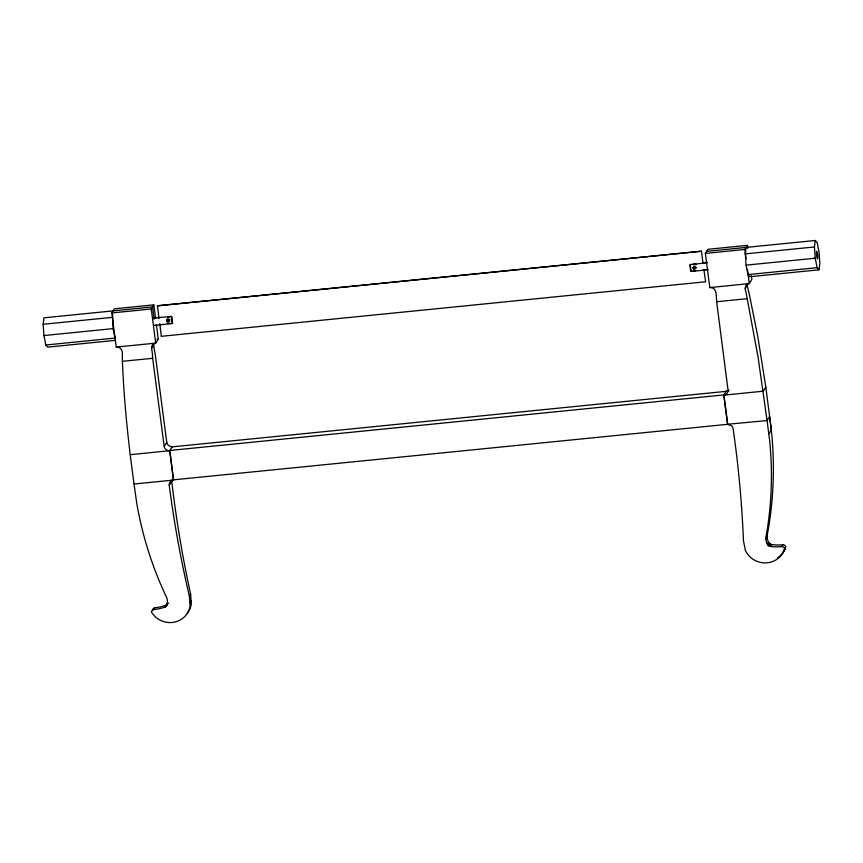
<?xml version="1.0" encoding="UTF-8"?>
<svg xmlns="http://www.w3.org/2000/svg" width="863" height="863" viewBox="0 0 863 863"><rect width="100%" height="100%" fill="white"/><g stroke="black" fill="none" stroke-linecap="round" stroke-linejoin="round"><path stroke-width="1.29" d="M728.674 390.152A4.951 4.8 31.9 0 1 726.333 391.047L723.766 395.157L727.574 424.51L731.231 425.567A4.984 4.79 26.4 0 1 733.129 428.825A1155.244 1110.713 26.4 0 1 743.464 540.68L745.362 550.4A21.165 20.345 26.4 0 0 763.431 562.859A21.165 20.345 26.4 0 0 782.579 553.302L784.586 548.814A2.567 2.47 26.4 0 0 783.032 546.797L781.727 546.592A50.086 48.155 26.4 0 1 770.681 546.484L768.609 545.61L767.121 543.755A16.3 15.663 26.4 0 1 765.902 539.807L765.859 537.714A7.67 7.379 26.4 0 1 765.977 537.023L767.369 528.749A370.497 356.214 26.4 0 0 769.613 440.216L767.056 420.551L769.623 416.441L771.954 436.462A370.486 362.147 39 0 1 768.739 526.559L767.25 534.974A7.67 7.497 39 0 0 767.121 535.675L767.153 537.811A16.289 15.922 39 0 0 768.318 541.835L769.785 543.733L771.846 544.618A50.097 48.964 39 0 0 782.881 544.747L784.187 544.952A2.567 2.503 39 0 1 785.708 547.013L783.647 551.576M116.214 347.002C120.507 346.473 123.118 350.842 122.287 354.747A13.258 1.769 89 0 1 122.33 358.771C124.067 407.304 129.795 455.642 136.829 503.668A370.497 356.214 26.4 0 0 162.891 589.364L166.473 597.131A7.67 7.379 26.4 0 1 166.775 597.779L167.303 599.828A16.3 15.663 26.4 0 1 167.185 603.917L166.235 606.02L164.455 607.272A50.086 48.155 26.4 0 1 153.733 609.558L152.514 610.022A2.567 2.47 26.4 0 0 151.554 612.288L154.714 616.258A21.165 20.345 26.4 0 0 175.923 621.77A21.165 20.345 26.4 0 0 190.14 606.085L189.375 596.236A1155.244 1110.713 26.4 0 1 169.256 485.362A4.984 4.79 26.4 0 1 170.227 481.824L173.495 480.076L169.687 450.723A4.951 4.8 31.9 0 1 164.186 446.398L166.753 442.277L155.221 354.175A13.01 1.953 84.2 0 1 153.797 346.02L153.765 343.334M768.879 433.862L771.36 429.871L765.805 387.088L757.682 335.847L748.955 292.6A13.096 2.168 79.5 0 1 747.455 286.494L747.336 283.819M171.769 480.055A4.984 4.865 39 0 0 171.759 481.338A1155.19 1129.203 39 0 0 190.637 594.219L191.284 604.24A21.165 20.69 39 0 1 187.195 613.302M115.556 340.324L47.756 347.12L45.847 345.006L43.937 335.556L43.15 324.283L43.948 317.811L152.557 306.926L154.143 319.137M115.081 338.199L113.053 328.62L112.622 314.542M706.635 251.37L815.244 240.486L817.153 242.589L819.063 252.05L819.85 263.312L819.052 269.795L749.925 276.721L748.005 274.607L746.096 265.146L745.319 253.884L746.117 247.411M819.052 269.795L817.132 267.681L815.222 258.22L814.445 246.958L815.244 240.486M726.15 391.349L172.071 446.883M727.736 424.262L767.056 420.551L758.048 357.012L746.722 296.16A13.258 2.19 79.5 0 0 746.042 292.201C744.607 289.029 744.737 283.841 749.278 283.593L751.835 279.493L751.339 275.685M167.584 318.943L167.972 320.4L169.472 320.464M153.355 318.026L171.629 316.473L172.546 323.517L154.186 325.362M171.629 316.473L171.608 316.57A3.765 0.561 84.3 0 0 171.694 320.302A3.765 0.561 84.3 0 0 172.417 323.42L172.546 323.517M707.261 262.762L690.184 264.563A3.765 0.561 84.3 0 0 690.271 268.296A3.765 0.561 84.3 0 0 690.993 271.413L708.167 269.806M156.397 324.564L158.274 339.008L155.718 343.118L116.225 347.077L111.791 312.945L114.358 308.825L153.83 304.866L155.545 318.005M164.186 446.398L152.665 358.296A13.172 1.985 84.2 0 0 152.168 351.748C151.187 348.501 151.154 343.366 155.718 343.118L151.273 308.986L153.83 304.866M159.019 318.598L157.444 305.739L701.5 251.209L702.978 263.301M151.661 348.091L153.668 344.855M705.47 281.791L161.413 336.311M169.256 485.362L171.759 481.338M173.646 479.828L727.725 424.294L723.917 394.909L169.838 450.475L173.495 480.076L134.013 484.024M153.733 609.558L154.876 607.714A50.097 48.964 39 0 0 165.62 605.405L167.929 603.345L166.235 606.02M164.811 607.153L165.976 605.287M165.178 606.948L166.343 605.071M165.567 606.678L166.732 604.801M165.923 606.365L168.134 602.903M189.375 596.236L190.637 594.219M190.292 602.924L191.467 601.015M701.5 251.209L157.368 305.858M747.434 269.429L749.267 283.603L709.796 287.562L705.362 253.42L707.919 249.31L747.401 245.351L747.79 248.382M705.632 281.748L703.917 269.828M746.053 258.814L744.834 249.461L747.401 245.351M745.222 288.566L747.239 285.34M765.805 387.088L763.248 391.198L723.766 395.157A4.951 4.8 31.9 0 0 728.005 389.86L716.646 301.737A13.172 1.974 84.3 0 0 716.161 295.189C716.463 291.414 714.23 286.904 709.796 287.552M765.837 537.94L767.099 535.912M765.826 539.105L767.078 537.099M765.848 539.343L767.088 537.336M767.336 544.186L768.523 542.266M767.595 544.585L768.782 542.676M767.897 544.963L769.084 543.064M768.243 545.308L769.418 543.41M768.609 545.61L769.785 543.733M769.009 545.891L770.184 544.003M769.44 546.117L770.605 544.24M769.882 546.311L771.047 544.434M770.292 546.441L771.457 544.575M781.727 546.592L782.881 544.747M784.586 548.814L785.708 547.013M783.831 551.166L785.384 548.577M782.579 553.302L784.769 549.677M695.945 267.67L694.445 267.606L694.057 266.149A1.251 1.219 31.9 0 0 694.1 268.156A1.251 1.219 31.9 0 0 696.01 267.713M156.99 339.332L158.274 339.008M154.876 607.714L153.657 608.178A2.567 2.503 39 0 0 152.675 610.486M111.791 312.945L151.273 308.986M705.362 253.42L744.834 249.461M43.15 324.283L112.276 317.357M745.319 253.884L814.445 246.958M153.517 317.929L158.76 317.401M703.561 262.762L707.498 262.374M43.937 335.556L113.053 328.62M746.096 265.146L815.222 258.22M703.172 269.946L705.794 269.677M748.005 274.607L817.132 267.681M45.847 345.006L114.962 338.08M122.276 361.338L152.665 358.296M716.646 301.737L747.045 298.695M726.333 391.047L728.965 390.777M130.205 454.682L169.687 450.723L172.244 446.603A4.951 4.8 31.9 0 1 166.753 442.277M690.206 264.477L691.123 271.521M159.763 323.571L161.338 336.441M169.763 323.194A3.333 3.236 31.9 0 1 167.249 323.345M167.519 317.055A3.333 3.236 31.9 0 1 169.224 317.174M171.165 318.825A3.333 3.236 31.9 0 1 171.457 319.634L171.532 320.486A3.333 3.236 31.9 0 1 171.392 321.316M693.108 270.421A3.333 3.236 31.9 0 0 695.632 270.615A3.333 3.236 31.9 0 1 693.949 270.626M693.421 264.412A3.333 3.236 31.9 0 1 695.945 264.607M169.126 319.677A1.251 1.219 31.9 0 1 168.512 321.575A1.251 1.219 31.9 0 1 166.893 320.302A1.251 1.219 31.9 0 1 168.619 319.278M169.612 320.195A1.251 1.219 31.9 0 1 167.627 320.95A1.251 1.219 31.9 0 1 167.907 318.857M692.935 264.661A3.333 3.236 31.9 0 1 696.236 264.628M783.658 551.576A21.165 20.69 39 0 1 777.628 557.865M695.761 267.163A1.251 1.219 31.9 0 1 694.769 268.814A1.251 1.219 31.9 0 1 693.388 267.401A1.251 1.219 31.9 0 1 695.093 266.484M166.559 320.766C168.641 325.254 169.882 317.034 166.559 320.766M693.032 267.972C695.114 272.449 696.355 264.24 693.032 267.972M816.474 253.269A3.765 0.561 84.3 0 0 817.509 258.878A3.765 0.561 84.3 0 0 817.455 253.258A3.765 0.561 84.3 0 0 816.474 253.269"/></g></svg>
